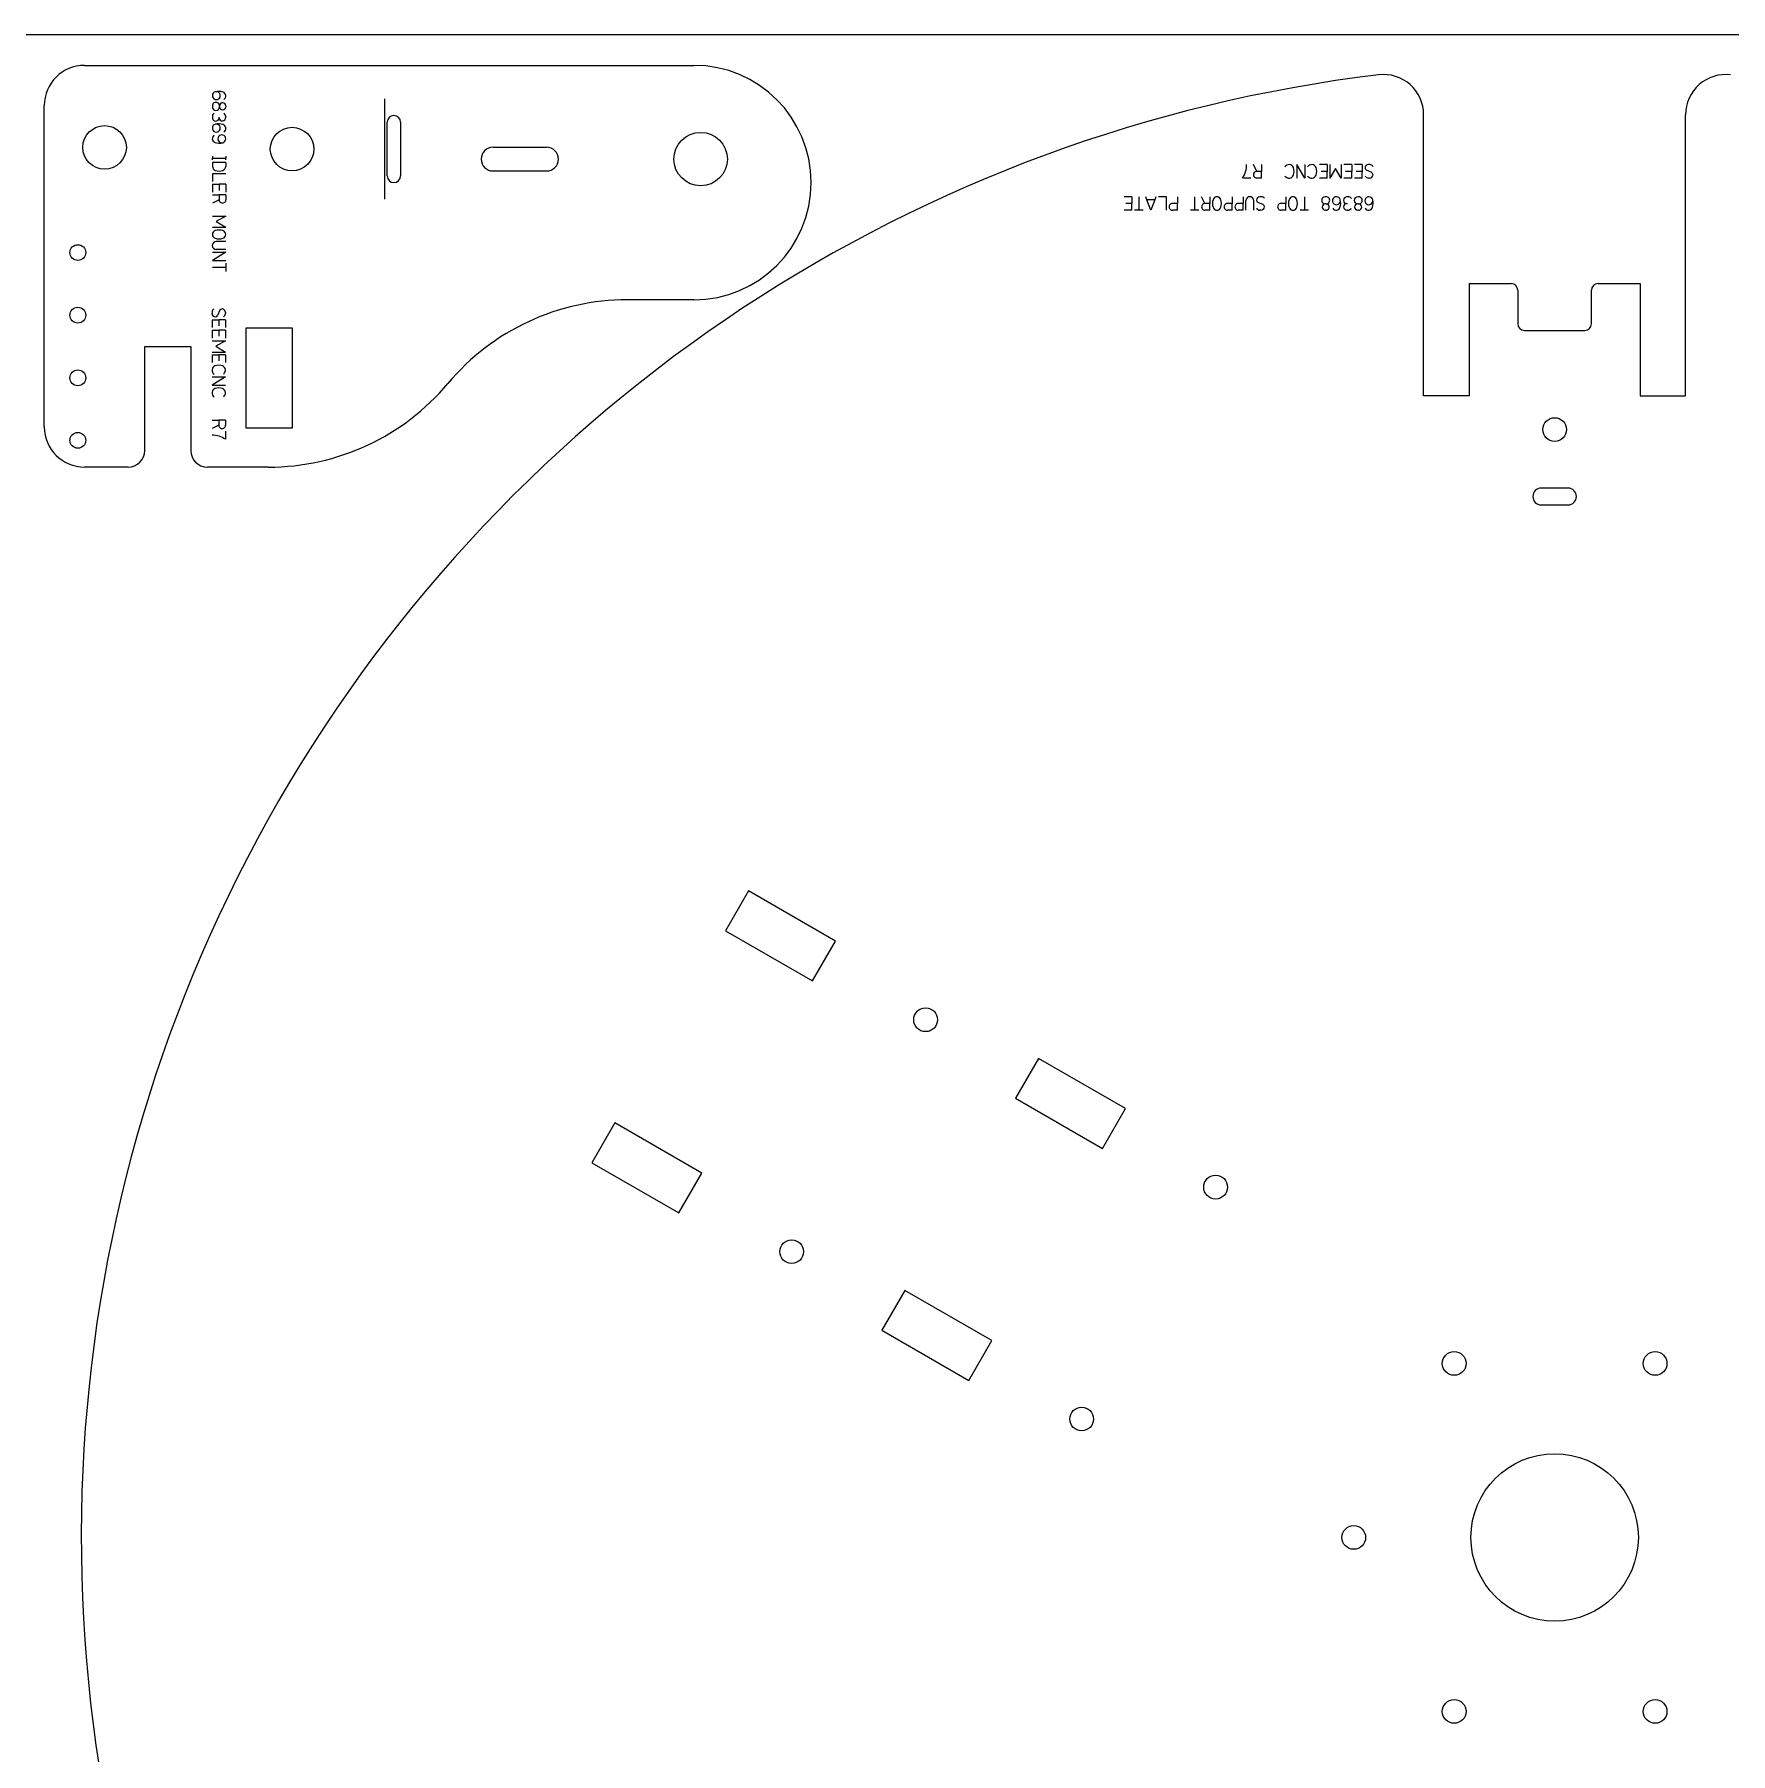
# Model space of a CAD drawing. Header units: inches. Extents: x -1316 to -504, y -366 to 91.
# Drawn here: x -1136.9 to -883.6, y -165.9 to 90.8 of the extents above; entities that cross this region are included whole.
import ezdxf

# ---------------------------------------------------------------- set-up
doc = ezdxf.new("R2010")
doc.units = ezdxf.units.IN
doc.header["$MEASUREMENT"] = 0
doc.linetypes.add('Continuous2', pattern=[0])
for name, color, linetype in [('68368 Top Support Plate', 1, 'Continuous'), ('68369 Idler Mount', 1, 'Continuous'), ('STOCK OUTLINE', 1, 'Continuous')]:
    doc.layers.add(name, color=color, linetype=linetype)

msp = doc.modelspace()

# ---------------------------------------------------------------- linework, layer by layer
at = {"layer": '68368 Top Support Plate', "color": 1, "linetype": 'Continuous2', "lineweight": -3, "true_color": 0xff0000}
for p, q in [((-929.42, 36.85), (-929.42, 78.82)), ((-890.3, 36.85), (-890.3, 78.82)), ((-922.61, 53.6), (-922.61, 36.85)), ((-922.61, 53.6), (-916.36, 53.6)), ((-915.36, 52.6), (-915.36, 47.6)), ((-904.36, 47.6), (-904.36, 52.6)), ((-903.36, 53.6), (-897.11, 53.6)), ((-897.11, 53.6), (-897.11, 36.85)), ((-914.36, 46.6), (-905.36, 46.6)), ((-922.61, 36.85), (-929.42, 36.85)), ((-897.11, 36.85), (-890.3, 36.85))]:
    msp.add_line(p, q, dxfattribs=at)
at = {"layer": '68368 Top Support Plate', "color": 3, "linetype": 'Continuous2', "lineweight": -3, "true_color": 0x00ff00}
for p, q in [((-955.24, 69.36), (-956.44, 69.36)), ((-954.34, 70.36), (-954.84, 71.36)), ((-953.62, 70.36), (-954.34, 70.36)), ((-953.62, 69.36), (-954.34, 69.36)), ((-953.62, 71.36), (-953.62, 70.36)), ((-953.62, 69.36), (-953.62, 70.36)), ((-948.37, 71.36), (-948.37, 69.36)), ((-947.14, 69.36), (-948.37, 71.36)), ((-947.14, 71.36), (-947.14, 69.36)), ((-943.81, 71.36), (-944.98, 71.36)), ((-943.81, 69.36), (-944.98, 69.36)), ((-943.81, 70.36), (-944.72, 70.36)), ((-943.81, 71.36), (-943.81, 70.36)), ((-943.81, 69.36), (-943.81, 70.36)), ((-943.41, 71.36), (-943.41, 69.36)), ((-942.57, 70.78), (-943.41, 69.36)), ((-941.72, 69.36), (-942.57, 70.78)), ((-941.72, 71.36), (-941.72, 69.36)), ((-940.15, 71.36), (-941.32, 71.36)), ((-940.15, 69.36), (-941.32, 69.36)), ((-940.15, 70.36), (-941.07, 70.36)), ((-940.15, 71.36), (-940.15, 70.36)), ((-940.15, 69.36), (-940.15, 70.36)), ((-938.58, 71.36), (-939.75, 71.36)), ((-938.58, 69.36), (-939.75, 69.36)), ((-938.58, 70.36), (-939.49, 70.36)), ((-938.58, 71.36), (-938.58, 70.36)), ((-938.58, 69.36), (-938.58, 70.36)), ((-937.18, 70.19), (-937.97, 70.53)), ((-937.5, 69.36), (-937.67, 69.36)), ((-937.44, 71.36), (-937.65, 71.36)), ((-972.97, 66.56), (-974.14, 66.56)), ((-972.97, 64.56), (-974.14, 64.56)), ((-972.97, 65.56), (-973.89, 65.56)), ((-972.97, 66.56), (-972.97, 65.56)), ((-972.97, 64.56), (-972.97, 65.56)), ((-971.93, 64.56), (-972.57, 64.56)), ((-971.93, 66.56), (-971.93, 64.56)), ((-971.29, 64.56), (-971.93, 64.56)), ((-970.73, 66.13), (-970.89, 66.56)), ((-969.55, 66.13), (-970.73, 66.13)), ((-970.14, 64.56), (-970.73, 66.13)), ((-969.55, 66.13), (-970.14, 64.56)), ((-969.39, 66.56), (-969.55, 66.13)), ((-967.82, 66.56), (-968.99, 66.56)), ((-967.82, 64.56), (-967.82, 66.56)), ((-966.19, 65.56), (-966.92, 65.56)), ((-966.19, 64.56), (-966.92, 64.56)), ((-966.19, 66.56), (-966.19, 65.56)), ((-966.19, 64.56), (-966.19, 65.56)), ((-963.61, 64.56), (-964.25, 64.56)), ((-963.61, 66.56), (-963.61, 64.56)), ((-962.97, 64.56), (-963.61, 64.56)), ((-962.07, 65.56), (-962.57, 66.56)), ((-961.35, 65.56), (-962.07, 65.56)), ((-961.35, 64.56), (-962.07, 64.56)), ((-961.35, 66.56), (-961.35, 65.56)), ((-961.35, 64.56), (-961.35, 65.56)), ((-957.99, 65.56), (-958.71, 65.56)), ((-957.99, 64.56), (-958.71, 64.56)), ((-957.99, 66.56), (-957.99, 65.56)), ((-957.99, 64.56), (-957.99, 65.56)), ((-956.36, 65.56), (-957.09, 65.56)), ((-956.36, 64.56), (-957.09, 64.56)), ((-956.36, 66.56), (-956.36, 65.56)), ((-956.36, 64.56), (-956.36, 65.56)), ((-955.96, 64.56), (-955.96, 65.99)), ((-954.79, 64.56), (-954.79, 65.99)), ((-953.4, 65.39), (-954.18, 65.73)), ((-953.72, 64.56), (-953.88, 64.56)), ((-953.66, 66.56), (-953.86, 66.56)), ((-950, 65.56), (-950.72, 65.56)), ((-950, 64.56), (-950.72, 64.56)), ((-950, 66.56), (-950, 65.56)), ((-950, 64.56), (-950, 65.56)), ((-947.23, 64.56), (-947.87, 64.56)), ((-947.23, 66.56), (-947.23, 64.56)), ((-946.59, 64.56), (-947.23, 64.56)), ((-943.98, 66.56), (-944.11, 66.56)), ((-943.98, 65.49), (-944.11, 65.49)), ((-943.98, 64.56), (-944.11, 64.56)), ((-940.94, 65.56), (-940.8, 65.56)), ((-940.7, 66.56), (-940.83, 66.56)), ((-940.72, 64.56), (-940.8, 64.56)), ((-939.13, 66.56), (-939.26, 66.56)), ((-939.13, 65.49), (-939.26, 65.49)), ((-939.13, 64.56), (-939.26, 64.56))]:
    msp.add_line(p, q, dxfattribs=at)
at = {"layer": '68368 Top Support Plate', "color": 5, "linetype": 'Continuous2', "lineweight": -3, "true_color": 0x0000ff}
for p, q in [((-907.86, 23.05), (-911.86, 23.05)), ((-911.86, 20.55), (-907.86, 20.55)), ((-1030.21, -37.11), (-1033.64, -43.05)), ((-1017.22, -44.61), (-1030.21, -37.11)), ((-1033.64, -43.05), (-1020.65, -50.55)), ((-1020.65, -50.55), (-1017.22, -44.61)), ((-986.91, -62.11), (-990.34, -68.05)), ((-973.92, -69.61), (-986.91, -62.11)), ((-990.34, -68.05), (-977.35, -75.55)), ((-1050.21, -71.75), (-1053.64, -77.69)), ((-1037.22, -79.25), (-1050.21, -71.75)), ((-977.35, -75.55), (-973.92, -69.61)), ((-1053.64, -77.69), (-1040.65, -85.19)), ((-1040.65, -85.19), (-1037.22, -79.25)), ((-1006.91, -96.75), (-1010.34, -102.69)), ((-993.92, -104.25), (-1006.91, -96.75)), ((-1010.34, -102.69), (-997.35, -110.19)), ((-997.35, -110.19), (-993.92, -104.25))]:
    msp.add_line(p, q, dxfattribs=at)
for centre, radius in [((-909.86, 31.8), 1.77), ((-1003.78, -56.33), 1.78), ((-960.48, -81.33), 1.78), ((-1023.78, -90.97), 1.77), ((-924.86, -107.67), 1.77), ((-894.86, -107.67), 1.77), ((-980.48, -115.97), 1.77), ((-909.86, -133.65), 12.5), ((-939.86, -133.65), 1.77), ((-924.86, -159.63), 1.77), ((-894.86, -159.63), 1.77)]:
    msp.add_circle(centre, radius, dxfattribs=at)
at = {"layer": '68368 Top Support Plate', "color": 1, "linetype": 'Continuous2', "lineweight": -3, "true_color": 0xff0000}
for centre, radius, start, end in [((-909.86, -133.65), 220, 96.8597, 203.1403), ((-935.42, 78.82), 6, 0, 96.8597), ((-884.3, 78.82), 6, 83.1403, 180), ((-916.36, 52.6), 1, 0, 90), ((-903.36, 52.6), 1, 90, 180), ((-914.36, 47.6), 1, 180, 270), ((-905.36, 47.6), 1, 270, 0)]:
    msp.add_arc(centre, radius, start, end, dxfattribs=at)
at = {"layer": '68368 Top Support Plate', "color": 3, "linetype": 'Continuous2', "lineweight": -3, "true_color": 0x00ff00}
for centre, radius, start, end in [((-959.48, 71.36), 3.63, 326.6069, 359.9947), ((-954.34, 69.86), 0.5, 89.9912, 270), ((-949.53, 70.63), 0.735, 24.3868, 144.32), ((-949.53, 70.09), 0.735, 215.68, 335.6132), ((-950.55, 70.36), 1.78, 341.2941, 18.7059), ((-946.15, 70.63), 0.735, 24.3868, 144.32), ((-946.15, 70.09), 0.735, 215.68, 335.6132), ((-947.16, 70.36), 1.78, 341.2941, 18.7059), ((-937.65, 70.84), 0.526, 89.4411, 177.3507), ((-937.75, 70.9), 0.43, 185.1822, 239.3448), ((-937.66, 69.94), 0.577, 210.522, 269.2985), ((-937.5, 69.89), 0.526, 269.2985, 357.3507), ((-937.45, 70.79), 0.577, 30.522, 89.4411), ((-937.4, 69.82), 0.43, 5.1823, 59.3448), ((-966.92, 65.06), 0.5, 89.9912, 270), ((-962.07, 65.06), 0.5, 89.9912, 270), ((-959.17, 65.56), 1.78, 161.2941, 198.7059), ((-960.28, 65.97), 0.595, 15.902, 164.098), ((-960.28, 65.15), 0.595, 195.902, 344.098), ((-961.4, 65.56), 1.78, 341.2941, 18.7059), ((-958.71, 65.06), 0.5, 89.9912, 270), ((-957.09, 65.06), 0.5, 89.9912, 270), ((-955.38, 65.99), 0.586, 360, 180), ((-953.87, 66.04), 0.526, 89.4411, 177.3507), ((-953.96, 66.1), 0.43, 185.1822, 239.3448), ((-953.87, 65.14), 0.577, 210.522, 269.2985), ((-953.71, 65.09), 0.526, 269.2985, 357.3507), ((-953.66, 65.99), 0.577, 30.522, 89.4411), ((-953.62, 65.02), 0.43, 5.1823, 59.3448), ((-950.72, 65.06), 0.5, 89.9912, 270), ((-947.82, 65.56), 1.78, 161.2941, 198.7059), ((-948.93, 65.97), 0.595, 15.902, 164.098), ((-948.93, 65.15), 0.595, 195.902, 344.098), ((-950.05, 65.56), 1.78, 341.2941, 18.7059), ((-944.11, 66.03), 0.536, 90, 180), ((-944.11, 66.03), 0.536, 180, 270), ((-944.11, 65.03), 0.464, 90, 180), ((-944.11, 65.03), 0.464, 180, 270), ((-943.98, 66.03), 0.536, 34.6857, 90), ((-943.98, 66.03), 0.536, 270, 34.6857), ((-943.98, 65.03), 0.464, 297.5491, 90), ((-943.98, 65.03), 0.464, 270, 297.5491), ((-942.45, 65.97), 0.594, 162.2661, 13.7339), ((-942.45, 65.97), 0.595, 13.902, 162.098), ((-942.48, 65.15), 0.595, 209.3075, 342.098), ((-943.58, 65.6), 1.78, 339.2941, 16.7059), ((-940.94, 66.06), 0.457, 131.1859, 180), ((-940.89, 66.06), 0.504, 180, 264.185), ((-940.86, 65.06), 0.504, 99.0881, 180), ((-940.91, 65.06), 0.457, 180, 228.8141), ((-940.83, 65.93), 0.631, 90.0001, 131.1859), ((-940.8, 65.19), 0.631, 228.8141, 269.9999), ((-940.72, 65.14), 0.577, 269.9999, 329.7068), ((-940.7, 65.99), 0.577, 30.2932, 90.0001), ((-939.26, 66.03), 0.536, 90, 180), ((-939.26, 66.03), 0.536, 180, 270), ((-939.26, 65.03), 0.464, 90, 180), ((-939.26, 65.03), 0.464, 180, 270), ((-939.13, 66.03), 0.536, 34.6857, 90), ((-939.13, 66.03), 0.536, 270, 34.6857), ((-939.13, 65.03), 0.464, 297.5491, 90), ((-939.13, 65.03), 0.464, 270, 297.5491), ((-937.6, 65.97), 0.594, 162.2661, 13.7339), ((-937.6, 65.97), 0.595, 13.902, 162.098), ((-937.63, 65.15), 0.595, 209.3075, 342.098), ((-938.73, 65.6), 1.78, 339.2941, 16.7059)]:
    msp.add_arc(centre, radius, start, end, dxfattribs=at)
at = {"layer": '68368 Top Support Plate', "color": 5, "linetype": 'Continuous2', "lineweight": -3, "true_color": 0x0000ff}
for centre, start, end in [((-911.86, 21.8), 90, 270), ((-907.86, 21.8), 270, 90)]:
    msp.add_arc(centre, 1.25, start, end, dxfattribs=at)
at = {"layer": '68369 Idler Mount', "color": 1, "linetype": 'Continuous2', "lineweight": -3, "true_color": 0xff0000}
for p, q in [((-1129.38, 86.19), (-1038.38, 86.19)), ((-1135.38, 32.19), (-1135.38, 80.19)), ((-1038.38, 51.19), (-1048.3, 51.19)), ((-1120.38, 28.69), (-1120.38, 44.19)), ((-1120.38, 44.19), (-1113.52, 44.19)), ((-1113.52, 44.19), (-1113.52, 28.69)), ((-1122.88, 26.19), (-1129.38, 26.19)), ((-1101.92, 26.19), (-1111.02, 26.19))]:
    msp.add_line(p, q, dxfattribs=at)
at = {"layer": '68369 Idler Mount', "color": 3, "linetype": 'Continuous2', "lineweight": -3, "true_color": 0x00ff00}
for p, q in [((-1110.28, 80.13), (-1110.28, 80)), ((-1109.21, 80.13), (-1109.21, 80)), ((-1108.28, 80.13), (-1108.28, 80)), ((-1084.53, 66.19), (-1084.53, 81.19)), ((-1110.28, 78.56), (-1110.28, 78.43)), ((-1109.28, 78.31), (-1109.28, 78.46)), ((-1108.28, 78.53), (-1108.28, 78.46)), ((-1110.28, 72.63), (-1110.28, 72.34)), ((-1110.28, 72.34), (-1108.28, 72.34)), ((-1110.28, 72.06), (-1110.28, 72.34)), ((-1108.28, 72.63), (-1108.28, 72.34)), ((-1108.28, 72.06), (-1108.28, 72.34)), ((-1108.28, 71.66), (-1110.28, 71.66)), ((-1110.28, 71.66), (-1110.28, 71.1)), ((-1108.28, 70), (-1110.28, 70)), ((-1110.28, 70), (-1110.28, 68.83)), ((-1108.28, 71.66), (-1108.28, 71.1)), ((-1110.28, 68.43), (-1110.28, 67.26)), ((-1110.28, 68.43), (-1109.28, 68.43)), ((-1110.28, 66.86), (-1109.28, 66.86)), ((-1109.28, 68.43), (-1109.28, 67.51)), ((-1108.28, 68.43), (-1109.28, 68.43)), ((-1109.28, 66.86), (-1109.28, 66.13)), ((-1108.28, 66.86), (-1109.28, 66.86)), ((-1108.28, 68.43), (-1108.28, 67.26)), ((-1108.28, 66.86), (-1108.28, 66.13)), ((-1109.28, 66.13), (-1110.28, 65.63)), ((-1110.28, 63.69), (-1108.28, 63.69)), ((-1110.28, 62), (-1108.28, 62)), ((-1108.28, 63.69), (-1109.7, 62.85)), ((-1109.7, 62.85), (-1108.28, 62)), ((-1108.28, 59.87), (-1109.71, 59.87)), ((-1110.28, 58.3), (-1108.28, 58.3)), ((-1108.28, 58.3), (-1110.28, 57.07)), ((-1110.28, 57.07), (-1108.28, 57.07)), ((-1108.28, 58.7), (-1109.71, 58.7)), ((-1108.28, 56.67), (-1108.28, 56.03)), ((-1110.28, 56.03), (-1108.28, 56.03)), ((-1108.28, 56.03), (-1108.28, 55.39)), ((-1110.33, 49.35), (-1110.34, 49.15)), ((-1109.16, 49.61), (-1109.5, 48.82)), ((-1108.33, 49.29), (-1108.33, 49.13)), ((-1110.33, 48.21), (-1110.33, 47.04)), ((-1110.33, 48.21), (-1109.33, 48.21)), ((-1110.33, 46.64), (-1110.33, 45.47)), ((-1110.33, 46.64), (-1109.33, 46.64)), ((-1109.33, 48.21), (-1109.33, 47.3)), ((-1108.33, 48.21), (-1109.33, 48.21)), ((-1109.33, 46.64), (-1109.33, 45.73)), ((-1108.33, 46.64), (-1109.33, 46.64)), ((-1108.33, 48.21), (-1108.33, 47.04)), ((-1108.33, 46.64), (-1108.33, 45.47)), ((-1110.33, 45.07), (-1108.33, 45.07)), ((-1108.33, 45.07), (-1109.75, 44.23)), ((-1109.75, 44.23), (-1108.33, 43.38)), ((-1110.33, 43.38), (-1108.33, 43.38)), ((-1110.33, 42.98), (-1110.33, 41.81)), ((-1110.33, 42.98), (-1109.33, 42.98)), ((-1109.33, 42.98), (-1109.33, 42.07)), ((-1108.33, 42.98), (-1109.33, 42.98)), ((-1108.33, 42.98), (-1108.33, 41.81)), ((-1110.33, 39.65), (-1108.33, 39.65)), ((-1108.33, 39.65), (-1110.33, 38.42)), ((-1110.33, 38.42), (-1108.33, 38.42)), ((-1110.33, 33.18), (-1109.33, 33.18)), ((-1109.33, 32.45), (-1110.33, 31.95)), ((-1109.33, 33.18), (-1109.33, 32.45)), ((-1108.33, 33.18), (-1109.33, 33.18)), ((-1108.33, 33.18), (-1108.33, 32.45)), ((-1108.33, 31.55), (-1108.33, 30.35))]:
    msp.add_line(p, q, dxfattribs=at)
at = {"layer": '68369 Idler Mount', "color": 5, "linetype": 'Continuous2', "lineweight": -3, "true_color": 0x0000ff}
for p, q in [((-1084.18, 69.69), (-1084.18, 77.69)), ((-1082.18, 77.69), (-1082.18, 69.69)), ((-1068.38, 73.96), (-1060.38, 73.96)), ((-1060.38, 70.41), (-1068.38, 70.41)), ((-1105.24, 31.99), (-1105.24, 46.99)), ((-1105.24, 46.99), (-1098.38, 46.99)), ((-1098.38, 46.99), (-1098.38, 31.99)), ((-1098.38, 31.99), (-1105.24, 31.99))]:
    msp.add_line(p, q, dxfattribs=at)
for centre, radius in [((-1126.38, 73.94), 3.25), ((-1098.38, 73.69), 3.25), ((-1037.38, 72.19), 3.99), ((-1130.38, 58.23), 1.18), ((-1130.38, 48.88), 1.18), ((-1130.38, 39.53), 1.18), ((-1130.38, 30.19), 1.18)]:
    msp.add_circle(centre, radius, dxfattribs=at)
at = {"layer": '68369 Idler Mount', "color": 1, "linetype": 'Continuous2', "lineweight": -3, "true_color": 0xff0000}
for centre, radius, start, end in [((-1129.38, 80.19), 6, 90, 180), ((-1038.38, 68.69), 17.5, 270, 90), ((-1048.3, 16.19), 35, 90, 139.9948), ((-1101.92, 61.19), 35, 270, 319.9948), ((-1129.38, 32.19), 6, 180, 270), ((-1122.88, 28.69), 2.5, 270, 360), ((-1111.02, 28.69), 2.5, 180, 270)]:
    msp.add_arc(centre, radius, start, end, dxfattribs=at)
at = {"layer": '68369 Idler Mount', "color": 3, "linetype": 'Continuous2', "lineweight": -3, "true_color": 0x00ff00}
for centre, radius, start, end in [((-1109.69, 81.66), 0.595, 103.902, 252.098), ((-1109.69, 81.66), 0.594, 252.2661, 103.7339), ((-1109.32, 80.53), 1.78, 69.2941, 106.7059), ((-1108.87, 81.63), 0.595, 299.3075, 72.098), ((-1109.75, 80.13), 0.536, 124.6857, 180), ((-1109.75, 80), 0.536, 180, 270), ((-1109.75, 80.13), 0.536, 0, 124.6857), ((-1109.75, 80), 0.536, 270, 0), ((-1108.75, 80.13), 0.464, 27.5491, 180), ((-1108.75, 80), 0.464, 180, 270), ((-1108.75, 80), 0.464, 270, 0), ((-1108.75, 80.13), 0.464, 0, 27.5491), ((-1109.69, 76.81), 0.595, 103.902, 252.098), ((-1109.71, 78.56), 0.577, 120.2932, 180.0001), ((-1109.65, 78.43), 0.631, 180.0001, 221.1859), ((-1109.78, 78.32), 0.457, 221.1859, 270), ((-1109.69, 76.81), 0.594, 252.2661, 103.7339), ((-1109.32, 75.68), 1.78, 69.2941, 106.7059), ((-1109.78, 78.37), 0.504, 270, 354.185), ((-1108.78, 78.39), 0.504, 189.0881, 270), ((-1108.78, 78.35), 0.457, 270, 318.8141), ((-1108.87, 76.78), 0.595, 299.3075, 72.098), ((-1108.86, 78.53), 0.577, 359.9999, 59.7068), ((-1108.92, 78.46), 0.631, 318.8141, 359.9999), ((-1109.7, 75.25), 0.595, 119.3075, 252.098), ((-1109.25, 76.35), 1.78, 249.2941, 286.7059), ((-1108.88, 75.22), 0.594, 72.2661, 283.7339), ((-1108.88, 75.22), 0.595, 283.902, 72.098), ((-1109.55, 71.17), 0.735, 185.3825, 245.6132), ((-1109.28, 72.18), 1.78, 251.2941, 288.7059), ((-1109.02, 71.17), 0.735, 294.3868, 354.6174), ((-1108.78, 66.13), 0.5, 179.9912, 360), ((-1109.71, 59.28), 0.586, 90, 270), ((-1109.69, 60.94), 0.595, 105.902, 254.098), ((-1109.28, 59.82), 1.78, 71.2941, 108.7059), ((-1109.28, 62.05), 1.78, 251.2941, 288.7059), ((-1108.88, 60.94), 0.595, 285.902, 74.098), ((-1109.81, 49.14), 0.526, 179.4411, 267.3507), ((-1109.76, 49.34), 0.577, 120.522, 179.4411), ((-1109.87, 49.04), 0.43, 275.1822, 329.3448), ((-1108.79, 49.39), 0.43, 95.1823, 149.3448), ((-1108.86, 49.29), 0.526, 359.2985, 87.3507), ((-1108.91, 49.13), 0.577, 300.522, 359.2985), ((-1109.6, 40.65), 0.735, 114.3868, 234.32), ((-1109.33, 39.63), 1.78, 71.2941, 108.7059), ((-1109.07, 40.65), 0.735, 305.68, 65.6132), ((-1109.6, 37.26), 0.735, 114.3868, 234.32), ((-1109.33, 36.24), 1.78, 71.2941, 108.7059), ((-1109.07, 37.26), 0.735, 305.68, 65.6132), ((-1110.33, 27.32), 3.63, 56.6069, 89.9947), ((-1108.83, 32.45), 0.5, 179.9912, 360)]:
    msp.add_arc(centre, radius, start, end, dxfattribs=at)
at = {"layer": '68369 Idler Mount', "color": 5, "linetype": 'Continuous2', "lineweight": -3, "true_color": 0x0000ff}
for centre, radius, start, end in [((-1083.18, 77.69), 1, 0, 180), ((-1068.38, 72.19), 1.77, 90, 270), ((-1060.38, 72.19), 1.77, 270, 90), ((-1083.18, 69.69), 1, 180, 0)]:
    msp.add_arc(centre, radius, start, end, dxfattribs=at)
at = {"layer": 'STOCK OUTLINE', "color": 2, "linetype": 'Continuous2', "lineweight": -3, "true_color": 0xffff00}
msp.add_line((-1316.47, 90.81), (-503.67, 90.81), dxfattribs=at)

doc.saveas('drawing.dxf')
